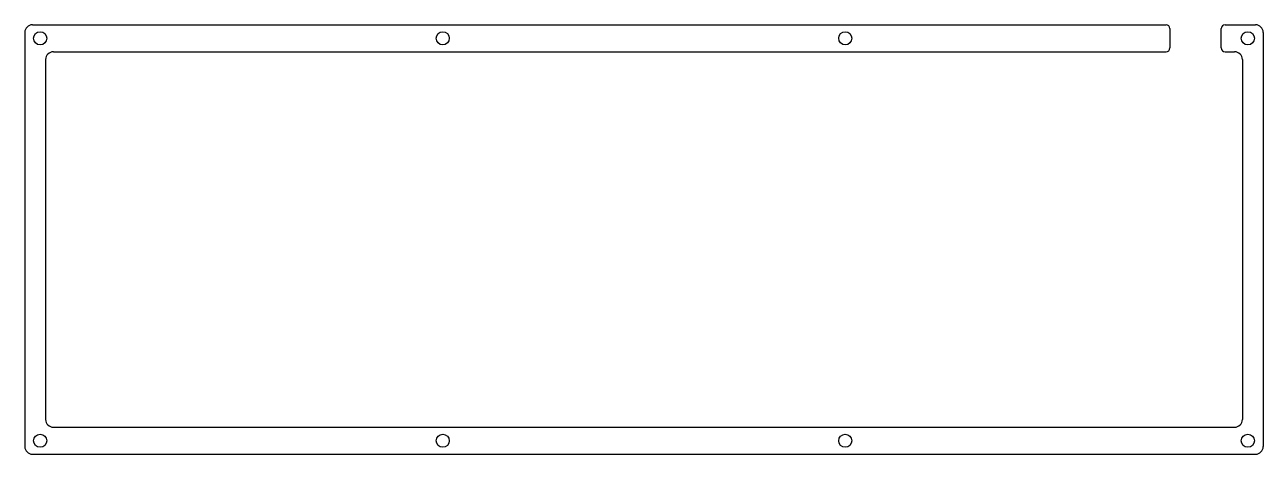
# Model space of a CAD drawing. Header units: millimetres. Extents: x 0 to 321, y 0 to 111.
import ezdxf

# ---------------------------------------------------------------- set-up
doc = ezdxf.new("R2010")
doc.units = ezdxf.units.MM

# ---------------------------------------------------------------- blocks, each defined once
blk = doc.blocks.new('*U5')
blk.add_circle((0, 0), 1.7)
blk = doc.blocks.new('*U6')
at = {"color": 0, "linetype": 'ByBlock', "lineweight": -2, "transparency": 16777216}
for p in [(0, 0), (104.27, 0), (208.53, 0), (312.8, 0)]:
    blk.add_blockref('*U5', p, dxfattribs=at)
blk = doc.blocks.new('*U7')
blk.add_circle((0, 0), 1.7)
blk = doc.blocks.new('*U8')
at = {"color": 0, "linetype": 'ByBlock', "lineweight": -2, "transparency": 16777216}
for p in [(0, 0), (104.27, 0), (208.53, 0), (312.8, 0)]:
    blk.add_blockref('*U7', p, dxfattribs=at)

msp = doc.modelspace()

# ---------------------------------------------------------------- linework, layer by layer
for p, q in [((2.05, 110.99), (295.68, 110.99)), ((296.68, 109.99), (296.68, 104.99)), ((309.98, 104.99), (309.98, 109.99)), ((310.98, 110.99), (318.85, 110.99)), ((0.05, 108.99), (0.05, 1.74)), ((320.85, 108.99), (320.85, 1.74)), ((7.46, 103.99), (295.68, 103.99)), ((310.98, 103.99), (313.44, 103.99)), ((5.46, 101.99), (5.46, 8.74)), ((315.44, 101.99), (315.44, 8.74)), ((7.46, 6.74), (313.44, 6.74)), ((2.05, -0.26), (318.85, -0.26))]:
    msp.add_line(p, q)
for centre, radius, start, end in [((2.05, 108.99), 2, 90, 180), ((295.68, 109.99), 1, 0, 90), ((310.98, 109.99), 1, 90, 180), ((318.85, 108.99), 2, 0, 90), ((7.46, 101.99), 2, 90, 180), ((295.68, 104.99), 1, 270, 0), ((310.98, 104.99), 1, 180, 270), ((313.44, 101.99), 2, 0, 90), ((7.46, 8.74), 2, 180, 270), ((313.44, 8.74), 2, 270, 0), ((2.05, 1.74), 2, 180, 270), ((318.85, 1.74), 2, 270, 0)]:
    msp.add_arc(centre, radius, start, end)

# ---------------------------------------------------------------- block references
for name, p in [('*U6', (4.05, 107.49)), ('*U8', (4.05, 3.24))]:
    msp.add_blockref(name, p)

doc.saveas('drawing.dxf')
